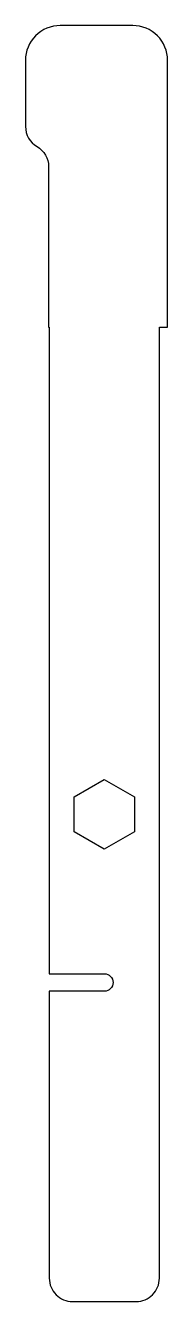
# Model space of a CAD drawing. Header units: millimetres. Extents: x 63 to 76, y -84 to 26.
import ezdxf

# ---------------------------------------------------------------- set-up
doc = ezdxf.new("R2010")
doc.units = ezdxf.units.MM
doc.layers.get('0').update_dxf_attribs({"linetype": 'CONTINUOUS'})

msp = doc.modelspace()

# ---------------------------------------------------------------- linework, layer by layer
msp.add_lwpolyline([(70.25, -57.25), (65.5, -57.25), (65.5, -82, 0.414214), (67.5, -84), (73, -84, 0.414214), (75, -82), (75, 0), (75.71, 0), (75.71, 23, 0.414214), (72.71, 26), (66.44, 26, 0.414214), (63.44, 23), (63.44, 17.29, 0.267949), (64.44, 15.56, -0.267949), (65.44, 13.83), (65.44, 0), (65.5, 0), (65.5, -55.75), (70.25, -55.75, -1)], format="xyb", close=True)
msp.add_lwpolyline([(70.25, -45), (67.65, -43.5), (67.65, -40.5), (70.25, -39), (72.85, -40.5), (72.85, -43.5)], close=True)

doc.saveas('drawing.dxf')
